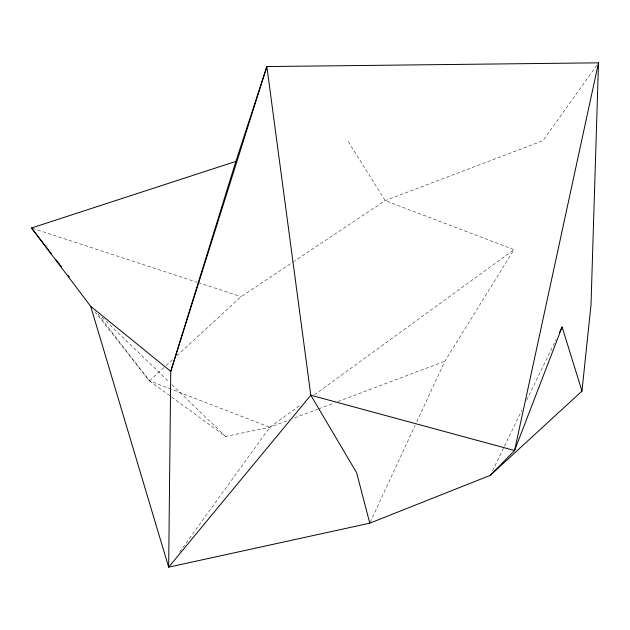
<?xml version="1.0" encoding="UTF-8"?>
<svg xmlns="http://www.w3.org/2000/svg" width="630" height="630" viewBox="0 0 630 630"><rect width="100%" height="100%" fill="white"/><g stroke="black" fill="none" stroke-linecap="round" stroke-linejoin="round"><path stroke-width="0.47" stroke-dasharray="3.15 2.36" d="M370.188 522.286L415.138 425.313M416.792 421.761L444.835 361.266L513.993 249.661L385.166 200.6L347.492 140.364M492.471 470.909L504.008 447.072M504.441 446.19L521.955 409.98M526.656 400.27L556.148 339.342M596.799 65.213L542.958 140.695L385.166 200.6L294.32 261.166M179.581 552.061L269.853 427.25L300.872 404.688M94.941 311.716L149.491 380.882L165.359 366.282M166.084 365.62L173.297 358.99M176.904 355.666L241.125 296.628L293.501 261.71M314.386 394.852L513.993 249.661M171.675 397.081L225.571 436.433L269.853 427.25L289.194 419.958M294.722 417.871L317.74 409.193M318.662 408.846L334.317 402.94M338.003 401.546L444.835 361.266M32.429 228.296L197.332 282.295M198.269 282.594L241.125 296.628M97.981 314.134L149.491 380.882L269.853 427.25M149.491 380.882L170.887 396.506M101.997 317.236L169.076 381.945M171.903 384.67L225.571 436.433"/><path stroke-width="0.94" d="M598.5 62.835L591.003 304.881L581.97 391.08L490.337 475.327L369.779 523.176L168.659 567.165L90.696 306.337L31.5 227.997L235.888 161.39L266.852 66.559L598.5 62.835L514.576 450.521L490.337 475.327M235.888 161.39L170.746 371.369L168.659 567.165L310.795 395.223L266.852 66.559L170.746 371.369L90.696 306.337M581.97 391.08L562.125 326.978L514.576 450.521L310.795 395.223L356.635 472.752L369.779 523.176M559.566 332.278L562.125 326.978M31.5 227.997L51.266 253.607M56.054 259.812L61.449 266.797M68.032 275.334L69.229 276.885"/></g></svg>
